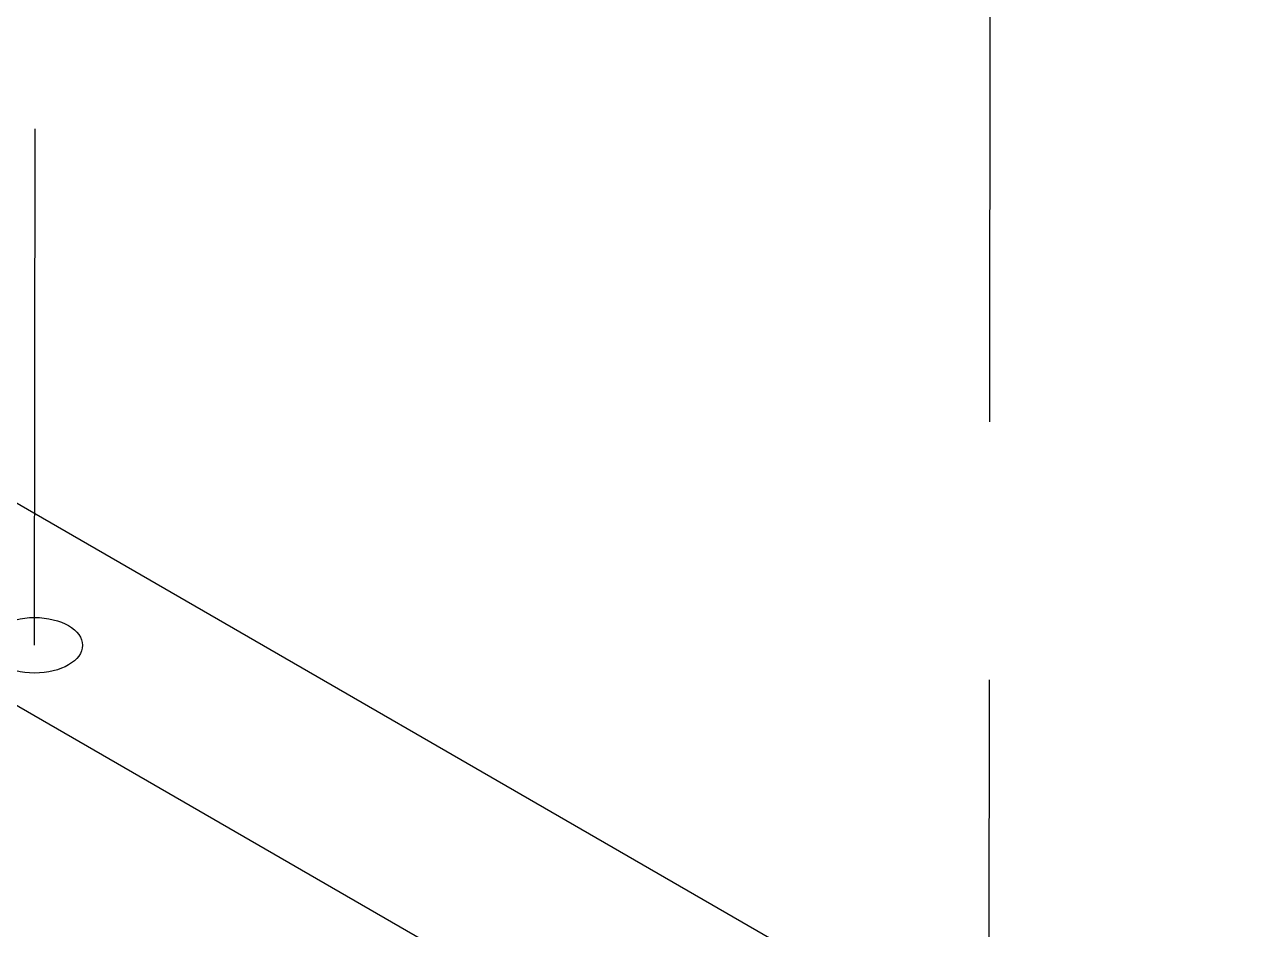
# Model space of a CAD drawing. Header units: millimetres. Extents: x 474.7 to 528.3, y 13.1 to 23.5.
# Drawn here: x 511.157 to 511.895, y 20.544 to 21.092 of the extents above; entities that cross this region are included whole.
import ezdxf

# ---------------------------------------------------------------- set-up
doc = ezdxf.new("R2010")
doc.units = ezdxf.units.MM
doc.header["$LTSCALE"] = 2.5
doc.linetypes.add('HIDDEN2', pattern=[0.1875, 0.125, -0.0625])
for name, color, linetype in [('EIXO', 253, 'Continuous'), ('I-AGUA FRIA', 5, 'Continuous'), ('I-ARQ', 8, 'Continuous')]:
    doc.layers.add(name, color=color, linetype=linetype)

# ---------------------------------------------------------------- blocks, each defined once
blk = doc.blocks.new('*U30')
at = {"color": 8, "extrusion": (0, 0.816497, 0.57735)}
blk.add_circle((0.00115, -4.25672, -3.01032), 0.02909, dxfattribs=at)
at = {"layer": 'EIXO', "linetype": 'HIDDEN2'}
blk.add_line((-0.00115, -0.0003, -2.96532), (0, 0.96404), dxfattribs=at)
blk = doc.blocks.new('*U31')
at = {"layer": 'EIXO', "linetype": 'HIDDEN2'}
blk.add_line((-0.00115, -0.0003, -2.96532), (0, 0.96404), dxfattribs=at)

msp = doc.modelspace()

# ---------------------------------------------------------------- linework, layer by layer
at = {"layer": 'I-ARQ', "extrusion": (0, 0.816497, 0.57735)}
for p, q in [((514.98302, 18.59069, 20.09201), (510.77927, 21.01773, 16.65966)), ((514.87695, 18.52945, 20.17861), (510.82877, 20.86667, 16.87328))]:
    msp.add_line(p, q, dxfattribs=at)

# ---------------------------------------------------------------- block references
at = {"layer": 'I-AGUA FRIA'}
for name, p in [('*U30', (511.16427, 20.71675, 5.21361)), ('*U31', (511.74176, 20.38329, 5.21361))]:
    msp.add_blockref(name, p, dxfattribs=at)

doc.saveas('drawing.dxf')
